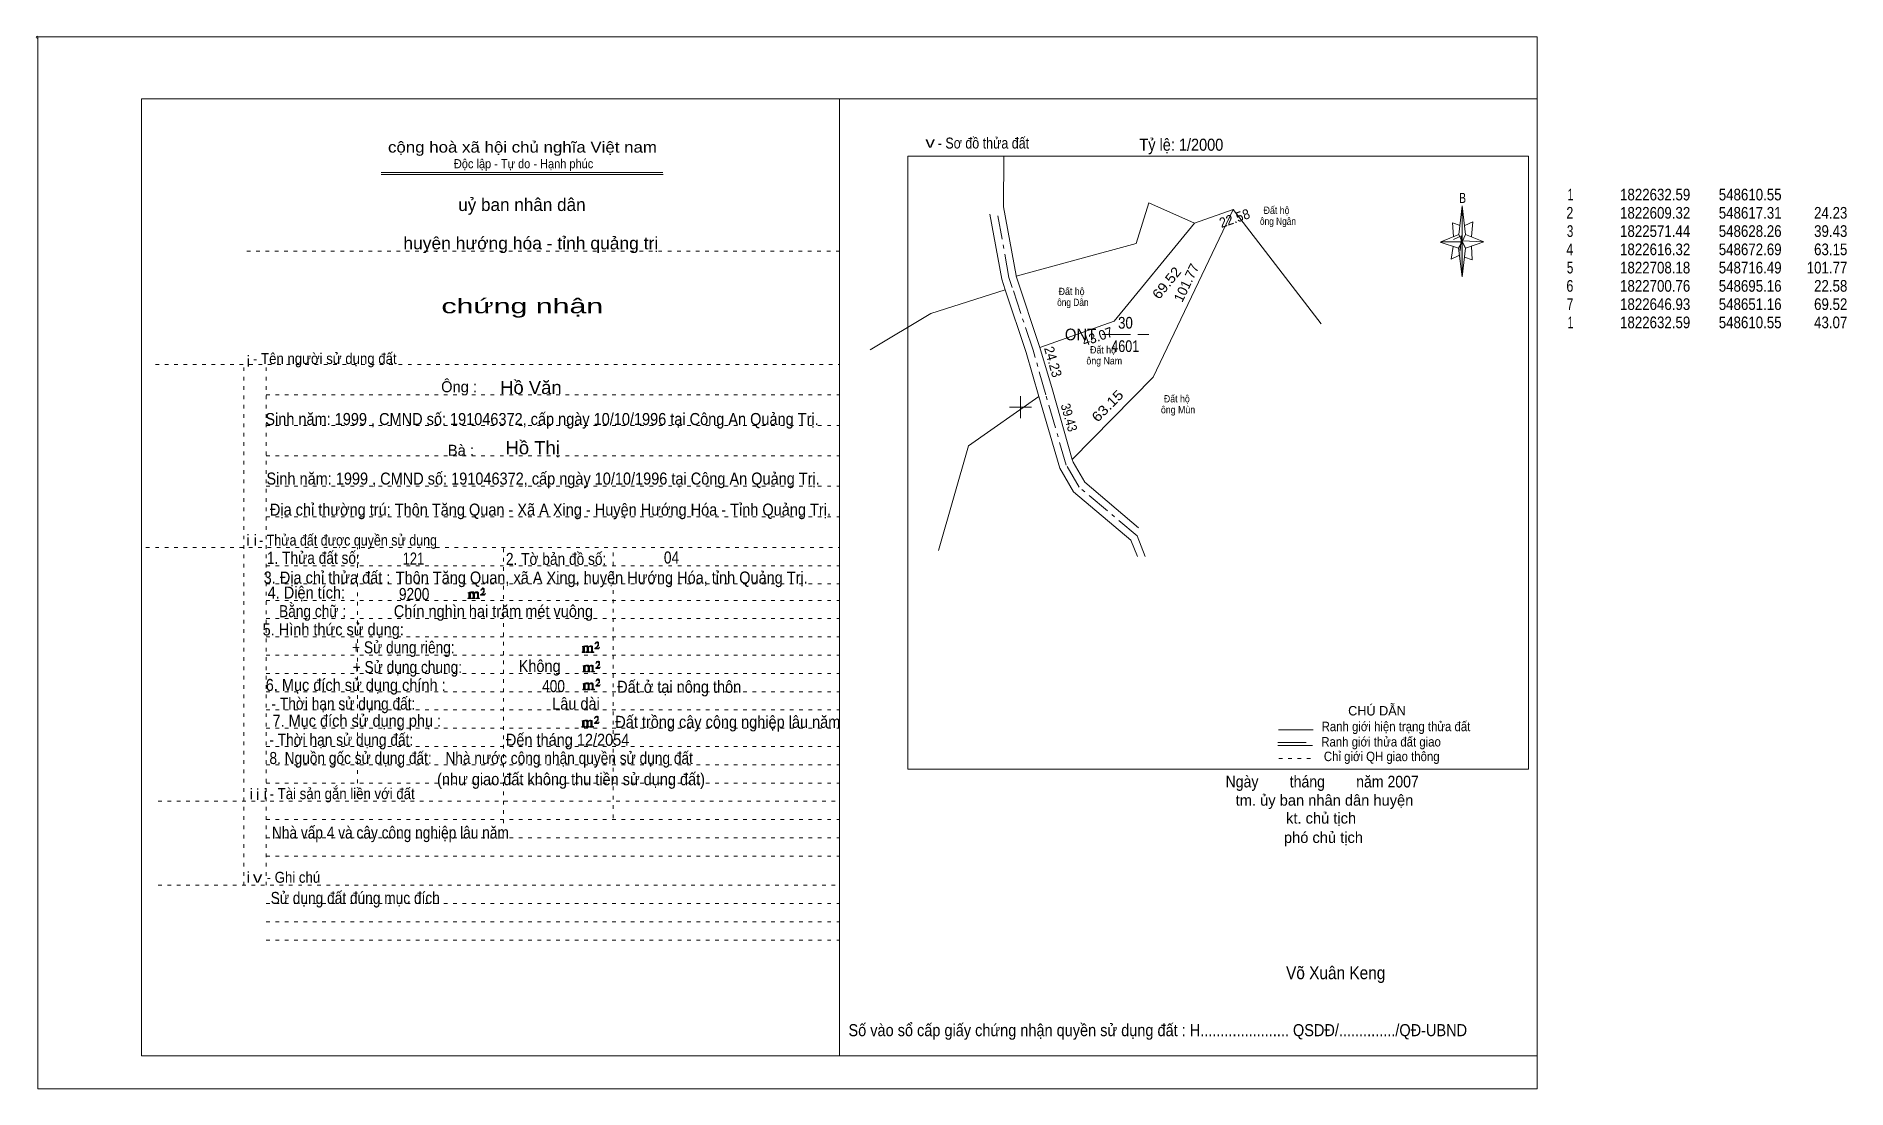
# Model space of a CAD drawing. Header units: centimetres. Extents: x -1.6 to 48, y -3.3 to 25.5.
import ezdxf
from ezdxf.enums import TextEntityAlignment as Align

# ---------------------------------------------------------------- set-up
doc = ezdxf.new("R2010")
doc.units = ezdxf.units.CM
doc.header["$LTSCALE"] = 0.13
for name, pattern in [('DOT_DASHED', [7.7, 5, -1.2, 0.3, -1.2]), ('DOTTED', [1.5, 0.3, -1.2]), ('LONG_DASHED', [7.5, 6, -1.5])]:
    doc.linetypes.add(name, pattern=pattern)
for name, color, linetype, lineweight in [('1', 7, 'DOTTED', 13), ('22', 7, 'Continuous', 13), ('33', 7, 'LONG_DASHED', 13), ('4', 7, 'Continuous', 13), ('5', 7, 'Continuous', 13), ('50', 7, 'Continuous', 13), ('53', 7, 'Continuous', 13)]:
    doc.layers.add(name, color=color, linetype=linetype, lineweight=lineweight)
for name, color, linetype in [('10', 7, 'Continuous'), ('23', 7, 'Continuous'), ('30', 7, 'Continuous')]:
    doc.layers.add(name, color=color, linetype=linetype)

msp = doc.modelspace()

# ---------------------------------------------------------------- hatches: boundary and pattern name
at = {"layer": '5'}
msp.add_hatch(color=256, dxfattribs=at).paths.add_polyline_path([(37.46, 19.87), (37.46, 18.91), (37.36, 19.69)])
at = {"layer": '50'}
for points in [[(10.27, 10.13), (10.27, 10.12), (10.27, 10.11), (10.25, 10.11), (10.24, 10.11), (10.24, 10.1), (10.33, 10.1), (10.33, 10.11), (10.32, 10.11), (10.31, 10.11), (10.31, 10.12), (10.31, 10.13), (10.31, 10.24), (10.31, 10.25), (10.32, 10.26), (10.34, 10.26), (10.35, 10.26), (10.36, 10.26), (10.37, 10.25), (10.39, 10.22), (10.39, 10.13), (10.37, 10.12), (10.37, 10.11), (10.36, 10.11), (10.35, 10.11), (10.35, 10.1), (10.44, 10.1), (10.44, 10.11), (10.43, 10.11), (10.42, 10.11), (10.42, 10.12), (10.42, 10.13), (10.42, 10.24), (10.44, 10.26), (10.45, 10.26), (10.46, 10.26), (10.49, 10.26), (10.49, 10.25), (10.5, 10.24), (10.5, 10.22), (10.5, 10.13), (10.5, 10.12), (10.49, 10.11), (10.49, 10.11), (10.47, 10.11), (10.47, 10.1), (10.56, 10.1), (10.56, 10.11), (10.55, 10.11), (10.54, 10.11), (10.53, 10.12), (10.53, 10.13), (10.53, 10.2), (10.53, 10.25), (10.53, 10.26), (10.52, 10.27), (10.5, 10.28), (10.47, 10.28), (10.46, 10.28), (10.44, 10.27), (10.41, 10.25), (10.41, 10.26), (10.4, 10.28), (10.39, 10.28), (10.37, 10.28), (10.35, 10.28), (10.34, 10.28), (10.32, 10.26), (10.31, 10.26), (10.31, 10.25), (10.31, 10.25), (10.31, 10.26), (10.31, 10.28), (10.24, 10.26), (10.24, 10.26), (10.25, 10.26), (10.27, 10.25), (10.27, 10.24), (10.27, 10.23)], [(10.69, 10.19), (10.72, 10.24), (10.72, 10.24), (10.71, 10.22), (10.69, 10.22), (10.68, 10.22), (10.63, 10.22), (10.66, 10.26), (10.67, 10.27), (10.69, 10.28), (10.69, 10.3), (10.69, 10.32), (10.69, 10.34), (10.69, 10.35), (10.69, 10.37), (10.68, 10.38), (10.67, 10.38), (10.66, 10.39), (10.65, 10.39), (10.63, 10.38), (10.63, 10.38), (10.62, 10.37), (10.61, 10.35), (10.59, 10.33), (10.61, 10.33), (10.61, 10.35), (10.62, 10.35), (10.63, 10.36), (10.65, 10.36), (10.66, 10.36), (10.67, 10.35), (10.68, 10.35), (10.68, 10.32), (10.68, 10.3), (10.66, 10.28), (10.66, 10.26), (10.65, 10.25), (10.59, 10.2), (10.59, 10.19)], [(13.39, 8.66), (13.39, 8.65), (13.39, 8.64), (13.38, 8.64), (13.37, 8.64), (13.37, 8.62), (13.45, 8.62), (13.45, 8.64), (13.44, 8.64), (13.43, 8.64), (13.43, 8.65), (13.43, 8.66), (13.43, 8.77), (13.43, 8.78), (13.44, 8.79), (13.47, 8.79), (13.48, 8.79), (13.49, 8.79), (13.5, 8.78), (13.51, 8.74), (13.51, 8.66), (13.5, 8.65), (13.5, 8.64), (13.49, 8.64), (13.48, 8.64), (13.48, 8.62), (13.57, 8.62), (13.57, 8.64), (13.55, 8.64), (13.54, 8.64), (13.54, 8.65), (13.54, 8.66), (13.54, 8.77), (13.57, 8.79), (13.58, 8.79), (13.59, 8.79), (13.61, 8.79), (13.61, 8.78), (13.62, 8.77), (13.62, 8.74), (13.62, 8.66), (13.62, 8.65), (13.61, 8.64), (13.61, 8.64), (13.6, 8.64), (13.6, 8.62), (13.69, 8.62), (13.69, 8.64), (13.67, 8.64), (13.66, 8.64), (13.65, 8.65), (13.65, 8.66), (13.65, 8.73), (13.65, 8.78), (13.65, 8.79), (13.64, 8.8), (13.62, 8.81), (13.6, 8.81), (13.59, 8.81), (13.57, 8.8), (13.53, 8.78), (13.53, 8.79), (13.52, 8.81), (13.51, 8.81), (13.5, 8.81), (13.48, 8.81), (13.47, 8.81), (13.44, 8.79), (13.43, 8.79), (13.43, 8.78), (13.43, 8.78), (13.43, 8.79), (13.43, 8.81), (13.37, 8.79), (13.37, 8.79), (13.38, 8.79), (13.39, 8.78), (13.39, 8.77), (13.39, 8.76)], [(13.82, 8.72), (13.84, 8.77), (13.84, 8.77), (13.83, 8.74), (13.82, 8.74), (13.81, 8.74), (13.75, 8.74), (13.79, 8.79), (13.8, 8.8), (13.82, 8.81), (13.82, 8.83), (13.82, 8.84), (13.82, 8.87), (13.82, 8.88), (13.82, 8.9), (13.81, 8.91), (13.8, 8.91), (13.79, 8.92), (13.77, 8.92), (13.75, 8.91), (13.75, 8.91), (13.74, 8.9), (13.73, 8.88), (13.72, 8.86), (13.73, 8.86), (13.73, 8.88), (13.74, 8.88), (13.75, 8.89), (13.77, 8.89), (13.79, 8.89), (13.8, 8.88), (13.81, 8.88), (13.81, 8.84), (13.81, 8.83), (13.79, 8.81), (13.79, 8.79), (13.77, 8.78), (13.72, 8.73), (13.72, 8.72)], [(13.41, 8.12), (13.41, 8.11), (13.41, 8.1), (13.4, 8.1), (13.39, 8.1), (13.39, 8.09), (13.48, 8.09), (13.48, 8.1), (13.47, 8.1), (13.45, 8.1), (13.45, 8.11), (13.45, 8.12), (13.45, 8.23), (13.45, 8.24), (13.47, 8.26), (13.49, 8.26), (13.5, 8.26), (13.51, 8.26), (13.52, 8.24), (13.53, 8.21), (13.53, 8.12), (13.52, 8.11), (13.52, 8.1), (13.51, 8.1), (13.5, 8.1), (13.5, 8.09), (13.59, 8.09), (13.59, 8.1), (13.58, 8.1), (13.57, 8.1), (13.57, 8.11), (13.57, 8.12), (13.57, 8.23), (13.59, 8.26), (13.6, 8.26), (13.61, 8.26), (13.63, 8.26), (13.63, 8.24), (13.64, 8.23), (13.64, 8.21), (13.64, 8.12), (13.64, 8.11), (13.63, 8.1), (13.63, 8.1), (13.62, 8.1), (13.62, 8.09), (13.71, 8.09), (13.71, 8.1), (13.7, 8.1), (13.69, 8.1), (13.67, 8.11), (13.67, 8.12), (13.67, 8.2), (13.67, 8.24), (13.67, 8.26), (13.66, 8.27), (13.64, 8.28), (13.62, 8.28), (13.61, 8.28), (13.59, 8.27), (13.55, 8.24), (13.55, 8.26), (13.54, 8.28), (13.53, 8.28), (13.52, 8.28), (13.5, 8.28), (13.49, 8.28), (13.47, 8.26), (13.45, 8.26), (13.45, 8.24), (13.45, 8.24), (13.45, 8.26), (13.45, 8.28), (13.39, 8.26), (13.39, 8.26), (13.4, 8.26), (13.41, 8.24), (13.41, 8.23), (13.41, 8.22)], [(13.84, 8.19), (13.86, 8.23), (13.86, 8.23), (13.85, 8.21), (13.84, 8.21), (13.83, 8.21), (13.77, 8.21), (13.81, 8.26), (13.82, 8.27), (13.84, 8.28), (13.84, 8.3), (13.84, 8.31), (13.84, 8.33), (13.84, 8.34), (13.84, 8.37), (13.83, 8.38), (13.82, 8.38), (13.81, 8.39), (13.8, 8.39), (13.77, 8.38), (13.77, 8.38), (13.76, 8.37), (13.75, 8.34), (13.74, 8.32), (13.75, 8.32), (13.75, 8.34), (13.76, 8.34), (13.77, 8.36), (13.8, 8.36), (13.81, 8.36), (13.82, 8.34), (13.83, 8.34), (13.83, 8.31), (13.83, 8.3), (13.81, 8.28), (13.81, 8.26), (13.8, 8.24), (13.74, 8.2), (13.74, 8.19)], [(13.41, 7.64), (13.41, 7.63), (13.41, 7.62), (13.4, 7.62), (13.39, 7.62), (13.39, 7.6), (13.47, 7.6), (13.47, 7.62), (13.46, 7.62), (13.45, 7.62), (13.45, 7.63), (13.45, 7.64), (13.45, 7.75), (13.45, 7.76), (13.46, 7.77), (13.49, 7.77), (13.5, 7.77), (13.51, 7.77), (13.52, 7.76), (13.53, 7.72), (13.53, 7.64), (13.52, 7.63), (13.52, 7.62), (13.51, 7.62), (13.5, 7.62), (13.5, 7.6), (13.59, 7.6), (13.59, 7.62), (13.57, 7.62), (13.56, 7.62), (13.56, 7.63), (13.56, 7.64), (13.56, 7.75), (13.59, 7.77), (13.6, 7.77), (13.61, 7.77), (13.63, 7.77), (13.63, 7.76), (13.64, 7.75), (13.64, 7.72), (13.64, 7.64), (13.64, 7.63), (13.63, 7.62), (13.63, 7.62), (13.62, 7.62), (13.62, 7.6), (13.71, 7.6), (13.71, 7.62), (13.69, 7.62), (13.68, 7.62), (13.67, 7.63), (13.67, 7.64), (13.67, 7.71), (13.67, 7.76), (13.67, 7.77), (13.66, 7.78), (13.64, 7.79), (13.62, 7.79), (13.61, 7.79), (13.59, 7.78), (13.55, 7.76), (13.55, 7.77), (13.54, 7.79), (13.53, 7.79), (13.52, 7.79), (13.5, 7.79), (13.49, 7.79), (13.46, 7.77), (13.45, 7.77), (13.45, 7.76), (13.45, 7.76), (13.45, 7.77), (13.45, 7.79), (13.39, 7.77), (13.39, 7.77), (13.4, 7.77), (13.41, 7.76), (13.41, 7.75), (13.41, 7.74)], [(13.84, 7.7), (13.86, 7.75), (13.86, 7.75), (13.85, 7.72), (13.84, 7.72), (13.83, 7.72), (13.77, 7.72), (13.81, 7.77), (13.82, 7.78), (13.84, 7.79), (13.84, 7.81), (13.84, 7.82), (13.84, 7.85), (13.84, 7.86), (13.84, 7.88), (13.83, 7.89), (13.82, 7.89), (13.81, 7.9), (13.79, 7.9), (13.77, 7.89), (13.77, 7.89), (13.76, 7.88), (13.75, 7.86), (13.74, 7.84), (13.75, 7.84), (13.75, 7.86), (13.76, 7.86), (13.77, 7.87), (13.79, 7.87), (13.81, 7.87), (13.82, 7.86), (13.83, 7.86), (13.83, 7.82), (13.83, 7.81), (13.81, 7.79), (13.81, 7.77), (13.79, 7.76), (13.74, 7.71), (13.74, 7.7)], [(13.38, 6.62), (13.38, 6.61), (13.38, 6.6), (13.37, 6.6), (13.36, 6.6), (13.36, 6.58), (13.44, 6.58), (13.44, 6.6), (13.43, 6.6), (13.42, 6.6), (13.42, 6.61), (13.42, 6.62), (13.42, 6.73), (13.42, 6.74), (13.43, 6.75), (13.46, 6.75), (13.47, 6.75), (13.48, 6.75), (13.49, 6.74), (13.5, 6.7), (13.5, 6.62), (13.49, 6.61), (13.49, 6.6), (13.48, 6.6), (13.47, 6.6), (13.47, 6.58), (13.56, 6.58), (13.56, 6.6), (13.54, 6.6), (13.53, 6.6), (13.53, 6.61), (13.53, 6.62), (13.53, 6.73), (13.56, 6.75), (13.57, 6.75), (13.58, 6.75), (13.6, 6.75), (13.6, 6.74), (13.61, 6.73), (13.61, 6.7), (13.61, 6.62), (13.61, 6.61), (13.6, 6.6), (13.6, 6.6), (13.59, 6.6), (13.59, 6.58), (13.68, 6.58), (13.68, 6.6), (13.66, 6.6), (13.65, 6.6), (13.64, 6.61), (13.64, 6.62), (13.64, 6.69), (13.64, 6.74), (13.64, 6.75), (13.63, 6.76), (13.61, 6.77), (13.59, 6.77), (13.58, 6.77), (13.56, 6.76), (13.52, 6.74), (13.52, 6.75), (13.51, 6.77), (13.5, 6.77), (13.49, 6.77), (13.47, 6.77), (13.46, 6.77), (13.43, 6.75), (13.42, 6.75), (13.42, 6.74), (13.42, 6.74), (13.42, 6.75), (13.42, 6.77), (13.36, 6.75), (13.36, 6.75), (13.37, 6.75), (13.38, 6.74), (13.38, 6.73), (13.38, 6.72)], [(13.81, 6.68), (13.83, 6.73), (13.83, 6.73), (13.82, 6.7), (13.81, 6.7), (13.8, 6.7), (13.74, 6.7), (13.78, 6.75), (13.79, 6.76), (13.81, 6.77), (13.81, 6.79), (13.81, 6.8), (13.81, 6.83), (13.81, 6.84), (13.81, 6.86), (13.8, 6.87), (13.79, 6.87), (13.78, 6.88), (13.76, 6.88), (13.74, 6.87), (13.74, 6.87), (13.73, 6.86), (13.72, 6.84), (13.71, 6.82), (13.72, 6.82), (13.72, 6.84), (13.73, 6.84), (13.74, 6.85), (13.76, 6.85), (13.78, 6.85), (13.79, 6.84), (13.8, 6.84), (13.8, 6.8), (13.8, 6.79), (13.78, 6.77), (13.78, 6.75), (13.76, 6.74), (13.71, 6.69), (13.71, 6.68)]]:
    msp.add_hatch(color=256, dxfattribs=at).paths.add_polyline_path(points)

# ---------------------------------------------------------------- linework, layer by layer
at = {"layer": '1', "linetype": 'Continuous'}
for p, q in [((1.31, -2.42), (1.31, 23.78)), ((1.31, 23.78), (39.51, 23.78)), ((20.41, -2.42), (20.41, 23.78)), ((39.51, -2.42), (39.51, 23.78)), ((7.87, 21.76), (15.58, 21.76)), ((7.87, 21.71), (15.59, 21.71)), ((37.36, 19.69), (36.85, 19.86)), ((1.31, -2.42), (39.51, -2.42))]:
    msp.add_line(p, q, dxfattribs=at)
at = {"layer": '1'}
for p, q in [((4.19, 19.61), (20.41, 19.61)), ((1.69, 16.51), (20.41, 16.51)), ((4.11, 2.25), (4.11, 16.51)), ((4.72, 2.25), (4.72, 16.51)), ((4.72, 15.68), (20.41, 15.68)), ((4.72, 14.84), (20.41, 14.84)), ((4.72, 14.01), (20.41, 14.01)), ((4.72, 13.18), (20.41, 13.18)), ((4.72, 12.34), (20.41, 12.34)), ((1.43, 11.5), (20.41, 11.5)), ((7.22, 5.05), (7.22, 11.5)), ((11.22, 3.95), (11.22, 11.5)), ((14.22, 4.09), (14.22, 11.5)), ((4.72, 11), (20.41, 11)), ((4.72, 10.5), (20.41, 10.5)), ((4.72, 10.05), (20.41, 10.05)), ((4.72, 9.55), (20.41, 9.55)), ((4.72, 9.05), (20.41, 9.05)), ((4.72, 8.55), (20.41, 8.55)), ((4.72, 8.05), (20.41, 8.05)), ((4.72, 7.55), (20.41, 7.55)), ((4.72, 7.05), (20.41, 7.05)), ((4.72, 6.55), (20.41, 6.55)), ((4.72, 6.05), (20.41, 6.05)), ((4.72, 5.55), (20.41, 5.55)), ((4.72, 5.05), (20.41, 5.05)), ((1.76, 4.55), (20.41, 4.55)), ((4.72, 4.05), (20.41, 4.05)), ((4.72, 3.55), (20.41, 3.55)), ((4.72, 3.05), (20.41, 3.05)), ((1.76, 2.25), (20.41, 2.25)), ((4.72, 1.75), (20.41, 1.75)), ((4.72, 1.25), (20.41, 1.25)), ((4.72, 0.75), (20.41, 0.75))]:
    msp.add_line(p, q, dxfattribs=at)
at = {"layer": '1', "linetype": 'Continuous'}
msp.add_lwpolyline([(-1.53, -3.32), (39.51, -3.32), (39.51, 25.48), (-1.53, 25.48)], close=True, dxfattribs=at)
msp.add_lwpolyline([(37.37, 19.49), (37.16, 19.39), (37.21, 19.74)], dxfattribs=at)
at = {"layer": '22'}
for p, q in [((28.88, 20.93), (30.13, 20.38)), ((30.13, 20.38), (31.19, 20.75)), ((31.19, 20.75), (33.6, 17.62)), ((25.9, 16.97), (25.25, 18.93))]:
    msp.add_line(p, q, dxfattribs=at)
for points in [[(25.25, 18.93), (25.25, 18.94), (24.9, 20.82), (24.91, 22.2)], [(25.25, 18.93), (28.53, 19.82), (28.88, 20.93)], [(24.95, 18.55), (24.86, 18.84), (24.53, 20.62)], [(25.9, 16.97), (27.93, 17.69), (30.13, 20.38)], [(26.78, 13.91), (29, 16.16), (31.19, 20.75)], [(24.95, 18.55), (22.91, 17.9), (21.25, 16.91)], [(25.87, 15.63), (25.52, 16.84), (24.95, 18.55)], [(26.78, 13.91), (26.24, 15.81), (25.9, 16.97)], [(23.12, 11.42), (23.94, 14.28), (25.87, 15.63)], [(28.57, 11.25), (28.39, 11.7), (26.82, 13.02), (26.44, 13.67), (25.87, 15.63)], [(28.6, 12.04), (27.13, 13.29), (26.81, 13.83), (26.78, 13.91)]]:
    msp.add_lwpolyline(points, dxfattribs=at)
at = {"layer": '22', "linetype": 'DOT_DASHED'}
for points in [[(25.14, 18.62), (25.05, 18.89), (24.73, 20.66)], [(26.06, 15.68), (25.71, 16.9), (25.14, 18.62)], [(28.78, 11.25), (28.56, 11.82), (26.97, 13.15), (26.62, 13.75), (26.06, 15.68)]]:
    msp.add_lwpolyline(points, dxfattribs=at)
at = {"layer": '33'}
msp.add_line((27.6, 17.33), (28.88, 17.33), dxfattribs=at)
at = {"layer": '4'}
for p, q in [((32.43, 6.51), (33.38, 6.51)), ((32.41, 6.08), (33.36, 6.08))]:
    msp.add_line(p, q, dxfattribs=at)
at = {"layer": '4', "linetype": 'LONG_DASHED'}
msp.add_line((32.41, 6.16), (33.36, 6.16), dxfattribs=at)
at = {"layer": '4', "linetype": 'DOTTED'}
msp.add_line((32.44, 5.72), (33.43, 5.72), dxfattribs=at)
at = {"layer": '4'}
msp.add_lwpolyline([(22.28, 22.21), (39.27, 22.21), (39.27, 5.43), (22.28, 5.43)], close=True, dxfattribs=at)
msp.add_circle((-1.55, 25.47), 0.025, dxfattribs=at)
at = {"layer": '5'}
for p, q in [((37.37, 20.07), (37.46, 20.85)), ((37.55, 20.07), (38.05, 19.87)), ((37.55, 19.69), (37.46, 18.91)), ((37.73, 19.37), (37.52, 19.45)), ((37.71, 19.75), (37.73, 19.37))]:
    msp.add_line(p, q, dxfattribs=at)
for points in [[(37.46, 20.85), (37.55, 20.07), (37.46, 19.87)], [(37.46, 19.87), (36.87, 19.87), (37.37, 20.07), (37.55, 19.69), (38.05, 19.87), (37.46, 19.89)], [(37.46, 19.87), (37.46, 18.91), (37.36, 19.69)]]:
    msp.add_lwpolyline(points, close=True, dxfattribs=at)
for points in [[(37.4, 20.31), (37.19, 20.39), (37.22, 20.01)], [(37.53, 20.31), (37.75, 20.41), (37.71, 20.01)], [(37.46, 19.87), (37.37, 20.07), (36.87, 19.87)], [(37.22, 19.93), (37.44, 20.03), (37.4, 19.63)], [(37.46, 19.87), (37.55, 19.69), (38.05, 19.87)]]:
    msp.add_lwpolyline(points, dxfattribs=at)
at = {"layer": '50'}
for points in [[(10.27, 10.13), (10.27, 10.12), (10.27, 10.11), (10.25, 10.11), (10.24, 10.11), (10.24, 10.1), (10.33, 10.1), (10.33, 10.11), (10.32, 10.11), (10.31, 10.11), (10.31, 10.12), (10.31, 10.13), (10.31, 10.24), (10.31, 10.25), (10.32, 10.26), (10.34, 10.26), (10.35, 10.26), (10.36, 10.26), (10.37, 10.25), (10.39, 10.22), (10.39, 10.13), (10.37, 10.12), (10.37, 10.11), (10.36, 10.11), (10.35, 10.11), (10.35, 10.1), (10.44, 10.1), (10.44, 10.11), (10.43, 10.11), (10.42, 10.11), (10.42, 10.12), (10.42, 10.13), (10.42, 10.24), (10.44, 10.26), (10.45, 10.26), (10.46, 10.26), (10.49, 10.26), (10.49, 10.25), (10.5, 10.24), (10.5, 10.22), (10.5, 10.13), (10.5, 10.12), (10.49, 10.11), (10.49, 10.11), (10.47, 10.11), (10.47, 10.1), (10.56, 10.1), (10.56, 10.11), (10.55, 10.11), (10.54, 10.11), (10.53, 10.12), (10.53, 10.13), (10.53, 10.2), (10.53, 10.25), (10.53, 10.26), (10.52, 10.27), (10.5, 10.28), (10.47, 10.28), (10.46, 10.28), (10.44, 10.27), (10.41, 10.25), (10.41, 10.26), (10.4, 10.28), (10.39, 10.28), (10.37, 10.28), (10.35, 10.28), (10.34, 10.28), (10.32, 10.26), (10.31, 10.26), (10.31, 10.25), (10.31, 10.25), (10.31, 10.26), (10.31, 10.28), (10.24, 10.26), (10.24, 10.26), (10.25, 10.26), (10.27, 10.25), (10.27, 10.24), (10.27, 10.23)], [(10.69, 10.19), (10.72, 10.24), (10.72, 10.24), (10.71, 10.22), (10.69, 10.22), (10.68, 10.22), (10.63, 10.22), (10.66, 10.26), (10.67, 10.27), (10.69, 10.28), (10.69, 10.3), (10.69, 10.32), (10.69, 10.34), (10.69, 10.35), (10.69, 10.37), (10.68, 10.38), (10.67, 10.38), (10.66, 10.39), (10.65, 10.39), (10.63, 10.38), (10.63, 10.38), (10.62, 10.37), (10.61, 10.35), (10.59, 10.33), (10.61, 10.33), (10.61, 10.35), (10.62, 10.35), (10.63, 10.36), (10.65, 10.36), (10.66, 10.36), (10.67, 10.35), (10.68, 10.35), (10.68, 10.32), (10.68, 10.3), (10.66, 10.28), (10.66, 10.26), (10.65, 10.25), (10.59, 10.2), (10.59, 10.19)], [(13.39, 8.66), (13.39, 8.65), (13.39, 8.64), (13.38, 8.64), (13.37, 8.64), (13.37, 8.62), (13.45, 8.62), (13.45, 8.64), (13.44, 8.64), (13.43, 8.64), (13.43, 8.65), (13.43, 8.66), (13.43, 8.77), (13.43, 8.78), (13.44, 8.79), (13.47, 8.79), (13.48, 8.79), (13.49, 8.79), (13.5, 8.78), (13.51, 8.74), (13.51, 8.66), (13.5, 8.65), (13.5, 8.64), (13.49, 8.64), (13.48, 8.64), (13.48, 8.62), (13.57, 8.62), (13.57, 8.64), (13.55, 8.64), (13.54, 8.64), (13.54, 8.65), (13.54, 8.66), (13.54, 8.77), (13.57, 8.79), (13.58, 8.79), (13.59, 8.79), (13.61, 8.79), (13.61, 8.78), (13.62, 8.77), (13.62, 8.74), (13.62, 8.66), (13.62, 8.65), (13.61, 8.64), (13.61, 8.64), (13.6, 8.64), (13.6, 8.62), (13.69, 8.62), (13.69, 8.64), (13.67, 8.64), (13.66, 8.64), (13.65, 8.65), (13.65, 8.66), (13.65, 8.73), (13.65, 8.78), (13.65, 8.79), (13.64, 8.8), (13.62, 8.81), (13.6, 8.81), (13.59, 8.81), (13.57, 8.8), (13.53, 8.78), (13.53, 8.79), (13.52, 8.81), (13.51, 8.81), (13.5, 8.81), (13.48, 8.81), (13.47, 8.81), (13.44, 8.79), (13.43, 8.79), (13.43, 8.78), (13.43, 8.78), (13.43, 8.79), (13.43, 8.81), (13.37, 8.79), (13.37, 8.79), (13.38, 8.79), (13.39, 8.78), (13.39, 8.77), (13.39, 8.76)], [(13.82, 8.72), (13.84, 8.77), (13.84, 8.77), (13.83, 8.74), (13.82, 8.74), (13.81, 8.74), (13.75, 8.74), (13.79, 8.79), (13.8, 8.8), (13.82, 8.81), (13.82, 8.83), (13.82, 8.84), (13.82, 8.87), (13.82, 8.88), (13.82, 8.9), (13.81, 8.91), (13.8, 8.91), (13.79, 8.92), (13.77, 8.92), (13.75, 8.91), (13.75, 8.91), (13.74, 8.9), (13.73, 8.88), (13.72, 8.86), (13.73, 8.86), (13.73, 8.88), (13.74, 8.88), (13.75, 8.89), (13.77, 8.89), (13.79, 8.89), (13.8, 8.88), (13.81, 8.88), (13.81, 8.84), (13.81, 8.83), (13.79, 8.81), (13.79, 8.79), (13.77, 8.78), (13.72, 8.73), (13.72, 8.72)], [(13.41, 8.12), (13.41, 8.11), (13.41, 8.1), (13.4, 8.1), (13.39, 8.1), (13.39, 8.09), (13.48, 8.09), (13.48, 8.1), (13.47, 8.1), (13.45, 8.1), (13.45, 8.11), (13.45, 8.12), (13.45, 8.23), (13.45, 8.24), (13.47, 8.26), (13.49, 8.26), (13.5, 8.26), (13.51, 8.26), (13.52, 8.24), (13.53, 8.21), (13.53, 8.12), (13.52, 8.11), (13.52, 8.1), (13.51, 8.1), (13.5, 8.1), (13.5, 8.09), (13.59, 8.09), (13.59, 8.1), (13.58, 8.1), (13.57, 8.1), (13.57, 8.11), (13.57, 8.12), (13.57, 8.23), (13.59, 8.26), (13.6, 8.26), (13.61, 8.26), (13.63, 8.26), (13.63, 8.24), (13.64, 8.23), (13.64, 8.21), (13.64, 8.12), (13.64, 8.11), (13.63, 8.1), (13.63, 8.1), (13.62, 8.1), (13.62, 8.09), (13.71, 8.09), (13.71, 8.1), (13.7, 8.1), (13.69, 8.1), (13.67, 8.11), (13.67, 8.12), (13.67, 8.2), (13.67, 8.24), (13.67, 8.26), (13.66, 8.27), (13.64, 8.28), (13.62, 8.28), (13.61, 8.28), (13.59, 8.27), (13.55, 8.24), (13.55, 8.26), (13.54, 8.28), (13.53, 8.28), (13.52, 8.28), (13.5, 8.28), (13.49, 8.28), (13.47, 8.26), (13.45, 8.26), (13.45, 8.24), (13.45, 8.24), (13.45, 8.26), (13.45, 8.28), (13.39, 8.26), (13.39, 8.26), (13.4, 8.26), (13.41, 8.24), (13.41, 8.23), (13.41, 8.22)], [(13.84, 8.19), (13.86, 8.23), (13.86, 8.23), (13.85, 8.21), (13.84, 8.21), (13.83, 8.21), (13.77, 8.21), (13.81, 8.26), (13.82, 8.27), (13.84, 8.28), (13.84, 8.3), (13.84, 8.31), (13.84, 8.33), (13.84, 8.34), (13.84, 8.37), (13.83, 8.38), (13.82, 8.38), (13.81, 8.39), (13.8, 8.39), (13.77, 8.38), (13.77, 8.38), (13.76, 8.37), (13.75, 8.34), (13.74, 8.32), (13.75, 8.32), (13.75, 8.34), (13.76, 8.34), (13.77, 8.36), (13.8, 8.36), (13.81, 8.36), (13.82, 8.34), (13.83, 8.34), (13.83, 8.31), (13.83, 8.3), (13.81, 8.28), (13.81, 8.26), (13.8, 8.24), (13.74, 8.2), (13.74, 8.19)], [(13.41, 7.64), (13.41, 7.63), (13.41, 7.62), (13.4, 7.62), (13.39, 7.62), (13.39, 7.6), (13.47, 7.6), (13.47, 7.62), (13.46, 7.62), (13.45, 7.62), (13.45, 7.63), (13.45, 7.64), (13.45, 7.75), (13.45, 7.76), (13.46, 7.77), (13.49, 7.77), (13.5, 7.77), (13.51, 7.77), (13.52, 7.76), (13.53, 7.72), (13.53, 7.64), (13.52, 7.63), (13.52, 7.62), (13.51, 7.62), (13.5, 7.62), (13.5, 7.6), (13.59, 7.6), (13.59, 7.62), (13.57, 7.62), (13.56, 7.62), (13.56, 7.63), (13.56, 7.64), (13.56, 7.75), (13.59, 7.77), (13.6, 7.77), (13.61, 7.77), (13.63, 7.77), (13.63, 7.76), (13.64, 7.75), (13.64, 7.72), (13.64, 7.64), (13.64, 7.63), (13.63, 7.62), (13.63, 7.62), (13.62, 7.62), (13.62, 7.6), (13.71, 7.6), (13.71, 7.62), (13.69, 7.62), (13.68, 7.62), (13.67, 7.63), (13.67, 7.64), (13.67, 7.71), (13.67, 7.76), (13.67, 7.77), (13.66, 7.78), (13.64, 7.79), (13.62, 7.79), (13.61, 7.79), (13.59, 7.78), (13.55, 7.76), (13.55, 7.77), (13.54, 7.79), (13.53, 7.79), (13.52, 7.79), (13.5, 7.79), (13.49, 7.79), (13.46, 7.77), (13.45, 7.77), (13.45, 7.76), (13.45, 7.76), (13.45, 7.77), (13.45, 7.79), (13.39, 7.77), (13.39, 7.77), (13.4, 7.77), (13.41, 7.76), (13.41, 7.75), (13.41, 7.74)], [(13.84, 7.7), (13.86, 7.75), (13.86, 7.75), (13.85, 7.72), (13.84, 7.72), (13.83, 7.72), (13.77, 7.72), (13.81, 7.77), (13.82, 7.78), (13.84, 7.79), (13.84, 7.81), (13.84, 7.82), (13.84, 7.85), (13.84, 7.86), (13.84, 7.88), (13.83, 7.89), (13.82, 7.89), (13.81, 7.9), (13.79, 7.9), (13.77, 7.89), (13.77, 7.89), (13.76, 7.88), (13.75, 7.86), (13.74, 7.84), (13.75, 7.84), (13.75, 7.86), (13.76, 7.86), (13.77, 7.87), (13.79, 7.87), (13.81, 7.87), (13.82, 7.86), (13.83, 7.86), (13.83, 7.82), (13.83, 7.81), (13.81, 7.79), (13.81, 7.77), (13.79, 7.76), (13.74, 7.71), (13.74, 7.7)], [(13.38, 6.62), (13.38, 6.61), (13.38, 6.6), (13.37, 6.6), (13.36, 6.6), (13.36, 6.58), (13.44, 6.58), (13.44, 6.6), (13.43, 6.6), (13.42, 6.6), (13.42, 6.61), (13.42, 6.62), (13.42, 6.73), (13.42, 6.74), (13.43, 6.75), (13.46, 6.75), (13.47, 6.75), (13.48, 6.75), (13.49, 6.74), (13.5, 6.7), (13.5, 6.62), (13.49, 6.61), (13.49, 6.6), (13.48, 6.6), (13.47, 6.6), (13.47, 6.58), (13.56, 6.58), (13.56, 6.6), (13.54, 6.6), (13.53, 6.6), (13.53, 6.61), (13.53, 6.62), (13.53, 6.73), (13.56, 6.75), (13.57, 6.75), (13.58, 6.75), (13.6, 6.75), (13.6, 6.74), (13.61, 6.73), (13.61, 6.7), (13.61, 6.62), (13.61, 6.61), (13.6, 6.6), (13.6, 6.6), (13.59, 6.6), (13.59, 6.58), (13.68, 6.58), (13.68, 6.6), (13.66, 6.6), (13.65, 6.6), (13.64, 6.61), (13.64, 6.62), (13.64, 6.69), (13.64, 6.74), (13.64, 6.75), (13.63, 6.76), (13.61, 6.77), (13.59, 6.77), (13.58, 6.77), (13.56, 6.76), (13.52, 6.74), (13.52, 6.75), (13.51, 6.77), (13.5, 6.77), (13.49, 6.77), (13.47, 6.77), (13.46, 6.77), (13.43, 6.75), (13.42, 6.75), (13.42, 6.74), (13.42, 6.74), (13.42, 6.75), (13.42, 6.77), (13.36, 6.75), (13.36, 6.75), (13.37, 6.75), (13.38, 6.74), (13.38, 6.73), (13.38, 6.72)], [(13.81, 6.68), (13.83, 6.73), (13.83, 6.73), (13.82, 6.7), (13.81, 6.7), (13.8, 6.7), (13.74, 6.7), (13.78, 6.75), (13.79, 6.76), (13.81, 6.77), (13.81, 6.79), (13.81, 6.8), (13.81, 6.83), (13.81, 6.84), (13.81, 6.86), (13.8, 6.87), (13.79, 6.87), (13.78, 6.88), (13.76, 6.88), (13.74, 6.87), (13.74, 6.87), (13.73, 6.86), (13.72, 6.84), (13.71, 6.82), (13.72, 6.82), (13.72, 6.84), (13.73, 6.84), (13.74, 6.85), (13.76, 6.85), (13.78, 6.85), (13.79, 6.84), (13.8, 6.84), (13.8, 6.8), (13.8, 6.79), (13.78, 6.77), (13.78, 6.75), (13.76, 6.74), (13.71, 6.69), (13.71, 6.68)]]:
    msp.add_lwpolyline(points, close=True, dxfattribs=at)
at = {"layer": '53'}
for p, q in [((25.37, 15.04), (25.37, 15.64)), ((25.07, 15.34), (25.67, 15.34))]:
    msp.add_line(p, q, dxfattribs=at)

# ---------------------------------------------------------------- texts
at = {"layer": '1'}
for s, height, width, p in [('cộng hoà xã hội chủ nghĩa Việt nam', 0.3, 1.15, (11.735, 22.31)), ('v', 0.3, 1.3, (22.895, 22.44)), ('- Sơ đồ thửa đất ', 0.3, 0.85, (24.4, 22.42)), ('Độc lập - Tự do - Hạnh phúc', 0.25, 0.9, (11.765, 21.88)), ('chứng nhận', 0.4, 1.55, (11.73, 17.91)), ('- Tên người sử dụng đất', 0.3, 0.9, (6.325, 16.52)), ('- Thửa đất được quyền sử dụng', 0.3, 0.85, (6.96, 11.55)), ('- Tài sản gắn liền với đất ', 0.3, 0.9, (6.85, 4.61)), ('v', 0.3, 1.3, (4.485, 2.32)), ('- Ghi chú', 0.3, 0.9, (5.465, 2.32))]:
    msp.add_text(s, height=height, dxfattribs=dict(at, width=width)).set_placement(p, align=Align.CENTER)
for s, height, p in [('uỷ ban nhân dân', 0.35, (11.72, 20.71)), ('i', 0.3, (4.235, 16.45)), ('i', 0.3, (4.225, 11.55)), ('i', 0.3, (4.425, 11.55)), ('i', 0.3, (4.315, 4.6)), ('i', 0.3, (4.485, 4.59)), ('i', 0.3, (4.695, 4.6)), ('i', 0.3, (4.235, 2.32))]:
    msp.add_text(s, height=height, dxfattribs=at).set_placement(p, align=Align.CENTER)
at = {"layer": '10', "width": 0.9}
msp.add_text('Võ Xuân Keng', height=0.35, dxfattribs=at).set_placement((33.995, -0.32), align=Align.CENTER)
at = {"layer": '23'}
for s, width, p in [('Đất hộ ', 0.9, (32.41, 20.63)), ('ông Ngân', 0.85, (32.415, 20.33)), ('Đất hộ ', 0.9, (26.8, 18.41)), ('ông Dân', 0.85, (26.8, 18.11)), ('Đất hộ ', 0.9, (27.66, 16.81)), ('ông Nam', 0.9, (27.66, 16.51)), ('ông Mùn', 0.9, (29.68, 15.17)), ('Đất hộ ', 0.9, (29.68, 15.47))]:
    msp.add_text(s, height=0.2, dxfattribs=dict(at, width=width)).set_placement(p, align=Align.CENTER)
at = {"layer": '30'}
for s, width, p in [('1', 0.65, (40.5, 21)), ('1822632.59', 0.85, (43.7, 21)), ('548610.55', 0.85, (46.2, 21)), ('548610.55', 0.85, (46.2, 21)), ('2', 0.8, (40.5, 20.5)), ('1822609.32', 0.85, (43.7, 20.5)), ('548617.31', 0.85, (46.2, 20.5)), ('24.23', 0.85, (48, 20.5)), ('3', 0.75, (40.5, 20)), ('1822571.44', 0.85, (43.7, 20)), ('548628.26', 0.85, (46.2, 20)), ('39.43', 0.85, (48, 20)), ('1822616.32', 0.85, (43.7, 19.5)), ('548672.69', 0.85, (46.2, 19.5)), ('63.15', 0.85, (48, 19.5)), ('4', 0.8, (40.5, 19.5)), ('5', 0.75, (40.5, 19)), ('1822708.18', 0.85, (43.7, 19)), ('548716.49', 0.85, (46.2, 19)), ('101.77', 0.85, (48, 19)), ('6', 0.8, (40.5, 18.5)), ('1822700.76', 0.85, (43.7, 18.5)), ('548695.16', 0.85, (46.2, 18.5)), ('22.58', 0.85, (48, 18.5)), ('7', 0.75, (40.5, 18)), ('1822646.93', 0.85, (43.7, 18)), ('548651.16', 0.85, (46.2, 18)), ('69.52', 0.85, (48, 18)), ('1', 0.65, (40.5, 17.5)), ('1822632.59', 0.85, (43.7, 17.5)), ('548610.55', 0.85, (46.2, 17.5)), ('43.07', 0.85, (48, 17.5))]:
    msp.add_text(s, height=0.32, dxfattribs=dict(at, width=width)).set_placement(p, align=Align.RIGHT)
for s, height, rotation, width, p in [('22.58', 0.27, 19.181, 0.95, (31.271, 20.383)), ('69.52', 0.27, 50.738, 1.1, (29.474, 18.655)), ('43.07', 0.27, 19.449, 0.95, (27.52, 17.145)), ('24.23', 0.27, 286.199, 0.95, (26.128, 16.543)), ('39.43', 0.26, 286.123, 0.9, (26.572, 15.021)), ('63.15', 0.27, 45.289, 1.15, (27.846, 15.28))]:
    msp.add_text(s, height=height, rotation=rotation, dxfattribs=dict(at, width=width)).set_placement(p, align=Align.CENTER)
msp.add_text('101.77', height=0.27, rotation=64.508, dxfattribs=at).set_placement((30.032, 18.687), align=Align.CENTER)
at = {"layer": '33', "width": 0.95}
msp.add_text('ONT', height=0.32, dxfattribs=at).set_placement((27.44, 17.17), align=Align.RIGHT)
at = {"layer": '33'}
for s, width, p in [('30', 0.85, (28.24, 17.49)), ('4601', 0.8, (28.235, 16.85))]:
    msp.add_text(s, height=0.32, dxfattribs=dict(at, width=width)).set_placement(p, align=Align.CENTER)
at = {"layer": '4', "width": 0.9}
for s, height, p in [('Tỷ lệ: 1/2000', 0.33, (29.77, 22.36)), ('Ranh giới hiện trạng thửa đất', 0.2591, (35.645, 6.47)), ('Ranh giới thửa đất giao ', 0.2591, (35.28, 6.05)), ('Chỉ giới QH giao thông', 0.2591, (35.255, 5.65))]:
    msp.add_text(s, height=height, dxfattribs=at).set_placement(p, align=Align.CENTER)
at = {"layer": '4'}
msp.add_text('CHÚ DẪN', height=0.2591, dxfattribs=at).set_placement((35.125, 6.9), align=Align.CENTER)
at = {"layer": '5', "width": 0.75}
msp.add_text('B', height=0.276, dxfattribs=at).set_placement((37.47, 20.93), align=Align.CENTER)
at = {"layer": '50'}
for s, height, width, p in [('  huyện hướng hóa - tỉnh quảng trị', 0.34, 1.05, (11.83, 19.66)), ('Hồ Văn', 0.36, 1.05, (11.965, 15.7)), ('Sinh năm: 1999 , CMND số: 191046372, cấp ngày 10/10/1996 tại Công An Quảng Trị.', 0.33, 0.9, (12.27, 14.85)), ('Hồ Thị', 0.36, 1.05, (12.015, 14.05)), ('Sinh năm: 1999 , CMND số: 191046372, cấp ngày 10/10/1996 tại Công An Quảng Trị.', 0.33, 0.9, (12.3, 13.22)), ('Địa chỉ thường trú: Thôn Tăng Quan - Xã A Xing - Huyện Hướng Hóa - Tỉnh Quảng Trị.', 0.33, 0.9, (12.5, 12.37)), ('1. Thửa đất số:  ', 0.33, 0.85, (6.115, 11.05)), ('121', 0.33, 0.8, (8.75, 11.03)), ('2. Tờ bản đồ số:  ', 0.33, 0.85, (12.76, 11.02)), ('04', 0.33, 0.85, (15.815, 11.06)), ('3. Địa chỉ thửa đất : ', 0.33, 0.9, (6.44, 10.51)), ('4. Diện tích: ', 0.33, 0.9, (5.875, 10.1)), ('Thôn Tăng Quan, xã A Xing, huyện Hướng Hóa, tỉnh Quảng Trị.', 0.33, 0.9, (13.905, 10.51)), ('Bằng chữ :', 0.33, 0.85, (5.99, 9.59)), ('Chín nghìn hai trăm mét vuông', 0.33, 0.9, (10.94, 9.59)), ('9200', 0.33, 0.85, (8.77, 10.06)), ('5. Hình thức sử dụng:', 0.33, 0.9, (6.555, 9.09)), ('+ Sử dụng riêng:', 0.33, 0.85, (8.475, 8.6)), ('Không', 0.33, 0.9, (12.205, 8.09)), ('6. Mục đích sử dụng chính :', 0.33, 0.9, (7.17, 7.57)), ('+ Sử dụng chung:', 0.33, 0.85, (8.585, 8.06)), ('400', 0.33, 0.85, (12.585, 7.54)), ('Đất ở tại nông thôn', 0.33, 0.9, (16.025, 7.52)), ('- Thời hạn sử dụng đất:', 0.33, 0.85, (6.835, 7.06)), ('7. Mục đích sử dụng phụ :', 0.33, 0.9, (7.2, 6.59)), ('Lâu dài', 0.33, 0.9, (13.2, 7.06)), ('Đất trồng cây công nghiệp lâu năm', 0.33, 0.9, (17.355, 6.56)), ('- Thời hạn sử dụng đất:', 0.33, 0.85, (6.775, 6.07)), ('Đến tháng 12/2054', 0.33, 0.9, (12.97, 6.07)), ('8. Nguồn gốc sử dụng đất:', 0.33, 0.85, (7.03, 5.57)), ('Nhà nước công nhận quyền sử dụng đất ', 0.33, 0.85, (13.065, 5.57)), ('(như giao đất không thu tiền sử dụng đất)', 0.33, 0.9, (13.065, 4.99)), ('Ngày        tháng        năm 2007', 0.32, 0.9, (33.625, 4.93)), ('Nhà vấp 4 và cây công nghiệp lâu năm', 0.33, 0.85, (8.12, 3.53)), ('Sử dụng đất đúng mục đích ', 0.33, 0.85, (7.21, 1.74)), ('Số vào sổ cấp giấy chứng nhận quyền sử dụng đất : H...................... QSDĐ/............../QĐ-UBND', 0.33, 0.9, (29.125, -1.88))]:
    msp.add_text(s, height=height, dxfattribs=dict(at, width=width)).set_placement(p, align=Align.CENTER)
for s, p in [('Ông :', (10, 15.75)), ('Bà :', (10.05, 14.01)), ('tm. ủy ban nhân dân huyện ', (33.745, 4.43)), ('kt. chủ tịch', (33.595, 3.94)), ('phó chủ tịch', (33.66, 3.41))]:
    msp.add_text(s, height=0.3, dxfattribs=at).set_placement(p, align=Align.CENTER)

doc.saveas('drawing.dxf')
